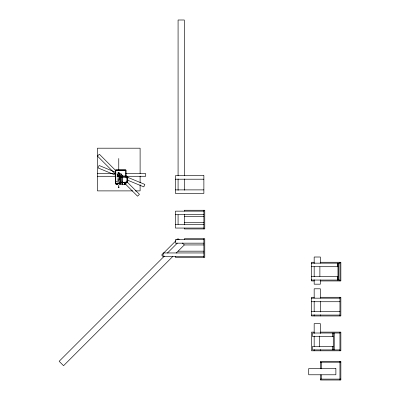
<?xml version="1.0" encoding="UTF-8"?>
<svg xmlns="http://www.w3.org/2000/svg" width="400" height="400" viewBox="0 0 400 400"><rect width="100%" height="100%" fill="white"/><g stroke="black" fill="none" stroke-linecap="round" stroke-linejoin="round"><path stroke-width="0.6" d="M120.065 174.3L120.08 173.8L119.835 173.92M121.595 173.975C120.635 175.33 122.36 173.765 121.375 174.54M121.64 174.07L121.345 174M126.3 177.105L126.21 176.825M120.015 183.93L119.455 183.975L119.435 173.725A0.91 0.56 0 0 0 118.115 173.725L118.115 183.71M175.86 240.815L161.64 255.035L163.525 256.92M176.725 239.95L178.015 238.66L179.15 239.79M164.39 256.06L59.15 361.3L63.55 365.705L172.85 256.405M167.405 253.045L177.32 243.13M176.175 253.08L184.305 244.95L203.875 244.95M118.22 175.735L117.715 175.82L118.22 176.135M126.925 182.25L127.755 181.685M125.91 176.875L126.21 176.845M126.26 177.12L125.875 177.085M126.925 182.04L127.7 181.545M126.925 181.685L127.7 181.235M126.925 180.94L127.755 180.64M116.08 170.24L115.77 170.435L125.795 170.465L125.52 170.245M119.455 183.925L120.025 183.88M120.705 182.5L121.875 182.42M120.12 182.605L120.12 184.7L124.805 184.7M117.88 176.22C117.73 171.235 118.18 178.635 117.815 175.735M117.87 175.945L117.905 174.55M115.86 169.815L125.7 169.815M118.22 172.925L119.295 172.925L118.22 172.965L118.22 173.85M118.22 173.225L119.295 173.225M118.22 173.345L119.295 173.345M97.415 173.62L115.99 173.62M117.85 173.62L119.705 173.62M125.9 173.62L145.71 173.62L145.71 176.29L127.135 176.29M119.715 174.11L120.01 174.065M121.275 174.885L121.695 174.885M117.715 175.935L118.22 175.935M121.935 175.99L126.925 175.99L126.925 182.395L120.685 182.395M97.415 176.29L115.99 176.29M127.7 181.72L127.755 176.67M120.685 176.705L126.925 176.705M127.7 176.79L126.925 176.345M127.7 177.26L126.925 176.825M120.685 177.345L126.925 177.345M127.7 177.72L126.925 177.465M127.7 178.405L126.925 178.225M118.115 178.75L118.115 181.12M175.41 179.21L203.875 179.21M115.765 181.415L117.425 181.415M124.45 182.21L126.925 182.21M115.765 183.225L118.125 183.225M124.615 183.225L125.795 183.225M175.41 189.885L203.875 189.885M132.685 190.89L97.415 190.89L97.415 148.195L140.11 148.195L140.11 173.565M135.16 190.89L140.11 190.89L140.11 184.7M203.875 211.15L175.41 211.15L175.41 228.05L203.875 228.05M175.41 214.705L203.875 214.705M184.305 216.485L203.875 216.485M184.305 222.71L203.875 222.71M175.41 224.49L203.875 224.49M203.875 239.61L175.41 239.61L175.41 243.17L203.875 243.17M178.08 251.175L203.875 251.175M203.875 252.955L163.115 252.955L163.115 256.51L203.875 256.51M314.17 262.265L311.5 262.265L311.5 263.51M320.395 262.265L340.85 262.265L340.85 280.945L320.395 280.945M339.96 263.155L311.325 263.155L311.325 266.71L337.96 266.71M337.96 276.495L311.325 276.495L311.325 280.055L339.96 280.055M314.17 280.945L311.5 280.945L311.5 279.7M314.17 297.28L311.5 297.28L311.5 315.96L340.85 315.96L340.85 297.28L320.395 297.28M311.5 298.17L339.96 298.17M311.5 301.73L339.96 301.73M311.5 311.515L339.96 311.515M311.5 315.07L339.96 315.07M314.17 332.125L311.5 332.125L311.5 350.8L340.85 350.8L340.85 332.125L320.395 332.125M339.96 333.01L312.53 333.01L312.53 336.57L333.285 336.57M333.285 346.355L312.53 346.355L312.53 349.91L339.96 349.91M320.395 362.21L340.85 362.21M320.395 379.11L340.85 379.11M123.05 182.425L124.805 182.54M120.12 183.17L122.46 183.33M115.685 172.345L99.1 165.475L98.08 167.94L115.805 175.285M127.12 177.08L144.845 184.425L143.825 186.89L127.24 180.02M115.655 170.51L99.35 154.205L97.465 156.095L115.97 174.6M117.86 172.715L118.74 173.595M127.11 181.97L139.45 194.31L137.565 196.195L125.665 184.295M182.4 243.04L184.305 244.95M119.85 174.225L119.805 173.83M120.825 181.915L120.95 182.24M119.865 183.035L119.92 183.345M117.78 174.685L118.05 176.345M117.78 174.73L117.885 176.35M339.96 262.265L339.96 280.945M339.96 297.28L339.96 315.96M339.96 332.125L339.96 350.8M339.96 361.32L339.96 380M338.47 263.155L338.47 280.055M337.96 263.155L337.96 280.055M337.62 263.155L337.62 266.71M337.62 276.495L337.62 280.055M334.23 333.01L334.23 349.91M333.285 333.01L333.285 349.91M332.66 333.01L332.66 336.57M332.66 346.355L332.66 349.91M321.285 362.21L321.285 368.85M321.285 374.885L321.285 379.11M320.395 263.19L320.395 257.015L314.17 257.015L314.17 263.51M320.395 279.855L320.395 284.18L314.17 284.18L314.17 279.7M320.395 298.17L320.395 288.795L314.17 288.795L314.17 298.055M320.395 301.145L320.395 312.055M320.395 314.725L320.395 315.96M320.395 333.515L320.395 323.635L314.17 323.635L314.17 333.515M320.395 349.565L320.395 350.8M320.395 368.685L320.395 361.32L340.85 361.32L340.85 380L320.395 380L320.395 374.815M319.885 266.775L319.885 276.435M319.45 336.03L319.45 346.895M314.17 266.625L314.17 276.77M314.17 301.145L314.17 311.64M314.17 314.715L314.17 315.96M314.17 335.985L314.17 346.48M314.17 349.555L314.17 350.8M311.5 266.625L311.5 276.585M203.875 210.26L203.875 228.94M203.875 238.72L203.875 257.4M184.305 175.815L184.305 20L178.08 20L178.08 175.815M184.305 178.93L184.305 190.24M184.305 211.15L184.305 210.26L204.765 210.26L204.765 228.94L184.305 228.94L184.305 228.05M184.305 214.35L184.305 224.845M184.305 239.61L184.305 238.72L204.765 238.72L204.765 257.4L175.41 257.4L175.41 256.51M178.08 178.93L178.08 190.425M178.08 214.77L178.08 224.425M140.11 176.04L140.11 182.845M127.755 176.53L127.755 181.85M126.245 176.965L125.92 176.965M126.015 170.035L126.015 176.42M126.015 181.9L126.015 184.035M125.795 176.085L125.795 170.115L115.765 170.115L115.765 180.95M122.46 182.385L122.46 184.855M122.275 181.3L122.275 181.55M122.145 175.205L122.145 181.915M122.025 174.9L122.025 182.21M120.95 174.9L120.95 182.21M120.7 175.205L120.685 182.71M120.085 174.455L120.085 173.315L119.715 173.315L119.585 179.255L119.585 173.375M119.75 173.785L119.75 174.215M119.62 182.8L119.59 184.12L119.48 183.605M119.25 172.925L119.25 173.85M118.765 158.5L118.765 169.99M118.795 172.925L118.795 173.345M118.765 184.905L118.765 187.33M118.15 183.405L118.15 183.725M115.765 181.285L115.765 183.355M115.545 170.035L115.545 184.035M118.335 187.215C118.88 188.915 119.655 186.02 118.335 187.215M203.875 175.655L175.41 175.655L175.41 193.44L203.875 193.44L203.875 175.655M116.125 183.415L116.015 184.13L116.125 183.415M116.395 183.415L116.285 184.13L116.395 183.415M116.66 183.415L116.55 184.13L116.66 183.415M116.925 183.415L116.815 184.13L116.925 183.415M117.19 183.415L117.085 184.13L117.19 183.415M117.46 183.415L117.35 184.13L117.46 183.415M117.725 183.415L117.615 184.13L117.725 183.415M117.99 183.405L117.885 183.725L117.99 183.405M124.815 183.405L124.705 184.12L124.815 183.405M125.125 183.405L125.015 184.12L125.125 183.405M125.435 183.405L125.325 184.12L125.435 183.405M335.88 368.55L308.715 368.55L308.715 374.78L335.88 374.78L335.88 368.55"/></g></svg>
